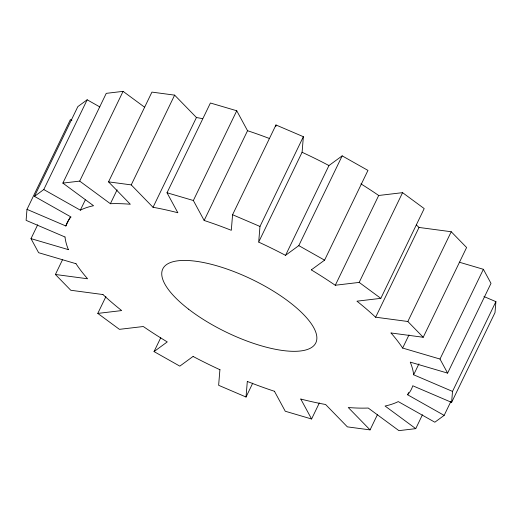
<?xml version="1.0" encoding="UTF-8"?>
<svg xmlns="http://www.w3.org/2000/svg" width="522" height="522" viewBox="0 0 522 522"><rect width="100%" height="100%" fill="white"/><g stroke="black" fill="none" stroke-linecap="round" stroke-linejoin="round"><path stroke-width="0.78" d="M71.879 120.249L70.385 119.61L27 209.361L26.1 220.349L64.963 236.975M219.906 369.726L218.633 385.301L246.032 397.027L252.739 383.161M303.367 136.699L259.976 226.45L258.703 242.032L302.094 152.274L303.367 136.699L275.968 124.973L232.577 214.725L231.305 230.306A191.072 65.974 25.8 0 0 204.154 220.467L193.355 200.513L167.02 192.762L210.412 103.004L236.747 110.762L247.545 130.715L204.154 220.467M246.032 397.027L247.311 381.445M275.838 126.533L275.968 124.973M450.858 401.522L444.157 415.388L407.591 394.762A191.072 65.974 25.8 0 0 412.752 385.765L451.615 402.39L452.509 391.409L495.9 301.651L483.94 296.535M495.9 301.651L495 312.639L451.615 402.39M27 209.361L65.857 225.987A191.072 65.974 25.8 0 1 71.025 216.995L34.459 196.37L77.843 106.612L87.167 99.787L99.826 106.932M34.459 196.37L43.776 189.545L87.167 99.787M75.971 263.701L38.615 252.7L31 238.632L37.701 224.767M43.776 189.545L80.342 210.17A191.072 65.974 25.8 0 1 93.542 205.72L62.862 183.105L106.253 93.353L123.081 91.357L144.633 107.232M62.862 183.105L79.696 181.108L123.081 91.357M65.857 225.987L70.092 217.23M80.342 210.17L85.282 199.952M102.965 294.552L70.777 290.258L55.397 274.481L62.451 259.891M79.696 181.108L110.383 203.717A191.072 65.974 25.8 0 1 130.317 204.252L108.543 181.865L151.935 92.107L174.629 95.135L196.442 117.509A191.072 65.981 25.8 0 1 202.451 118.651M110.383 203.717L117.091 189.851M177.754 212.722A191.072 65.974 25.8 0 0 152.985 207.273L131.237 184.892L174.629 95.135M193.042 356.454L179.822 366.137L154.042 351.593L167.262 341.917A191.072 65.981 25.8 0 1 143.302 326.518L119.427 329.343L97.79 313.409L105.907 296.62M153.05 207.267L196.442 117.509M193.355 200.513L236.747 110.762M154.042 351.593L160.743 337.727M342.178 155.863L328.958 165.546L285.573 255.297L298.793 245.621L342.178 155.863L367.958 170.407L324.573 260.165L311.353 269.841M378.698 195.482L335.307 285.24L359.182 282.409L380.819 298.349L424.21 208.591L402.573 192.657L378.698 195.482A191.072 65.981 25.8 0 0 360.911 183.861M359.182 282.409L402.573 192.657M274.455 391.285L285.253 411.238L311.588 418.996L319.353 402.938M407.839 321.493L451.223 231.742L419.036 227.448L375.651 317.2L407.839 321.493L423.218 337.271L466.603 247.519L451.223 231.742M408.994 334.922L402.645 348.057L439.994 359.051L447.608 373.119L491 283.368L483.385 269.3L459.262 262.194M300.822 399.043A191.072 65.974 25.8 0 0 325.591 404.491L347.371 426.865L370.065 429.893L377.478 414.566M452.509 391.409L413.652 374.783L418.938 363.834M407.591 394.762L408.648 392.57M439.994 359.051L483.385 269.3M370.065 429.893L348.259 407.512A191.072 65.974 25.8 0 0 368.225 408.034L398.919 430.643L415.747 428.647L422.448 414.781M444.157 415.388L434.833 422.213L398.266 401.588A191.072 65.974 25.8 0 1 385.066 406.031L415.747 428.647M97.79 313.409L121.665 310.577A191.072 65.981 25.8 0 1 102.991 294.571M380.819 298.349L356.95 301.181A191.072 65.974 25.8 0 1 375.644 317.272M108.543 181.865L131.237 184.892M55.397 274.481L87.585 278.774A191.072 65.981 25.8 0 1 76.016 263.74M391.03 332.977L423.218 337.271M31 238.632L68.356 249.627M447.608 373.119L410.259 362.124A191.072 65.974 25.8 0 1 413.646 374.796M232.577 214.725L259.976 226.45M298.793 245.621L324.573 260.165M300.789 399.043L311.588 418.996M167.02 192.762L177.819 212.715M247.506 130.702A191.072 65.981 25.8 0 1 269.345 138.474M302.016 152.248A191.072 65.981 25.8 0 1 328.886 165.52M68.415 249.692A191.072 65.981 25.8 0 1 65.022 237.034M274.52 391.304A191.072 65.974 25.8 0 1 247.376 381.465M220.016 369.759A191.072 65.974 25.8 0 1 193.147 356.487M258.762 242.143A191.072 65.974 25.8 0 1 285.632 255.408M311.38 269.933A191.072 65.974 25.8 0 1 335.333 285.332M416.302 224.936A191.072 65.981 25.8 0 1 419.009 227.429M391.037 333.01A191.072 65.974 25.8 0 1 402.651 348.089M188.54 309.154A84.982 29.343 25.8 0 0 315.477 343.496A84.982 29.343 25.8 0 0 213.896 264.98A84.982 29.343 25.8 0 0 188.54 309.154"/></g></svg>
